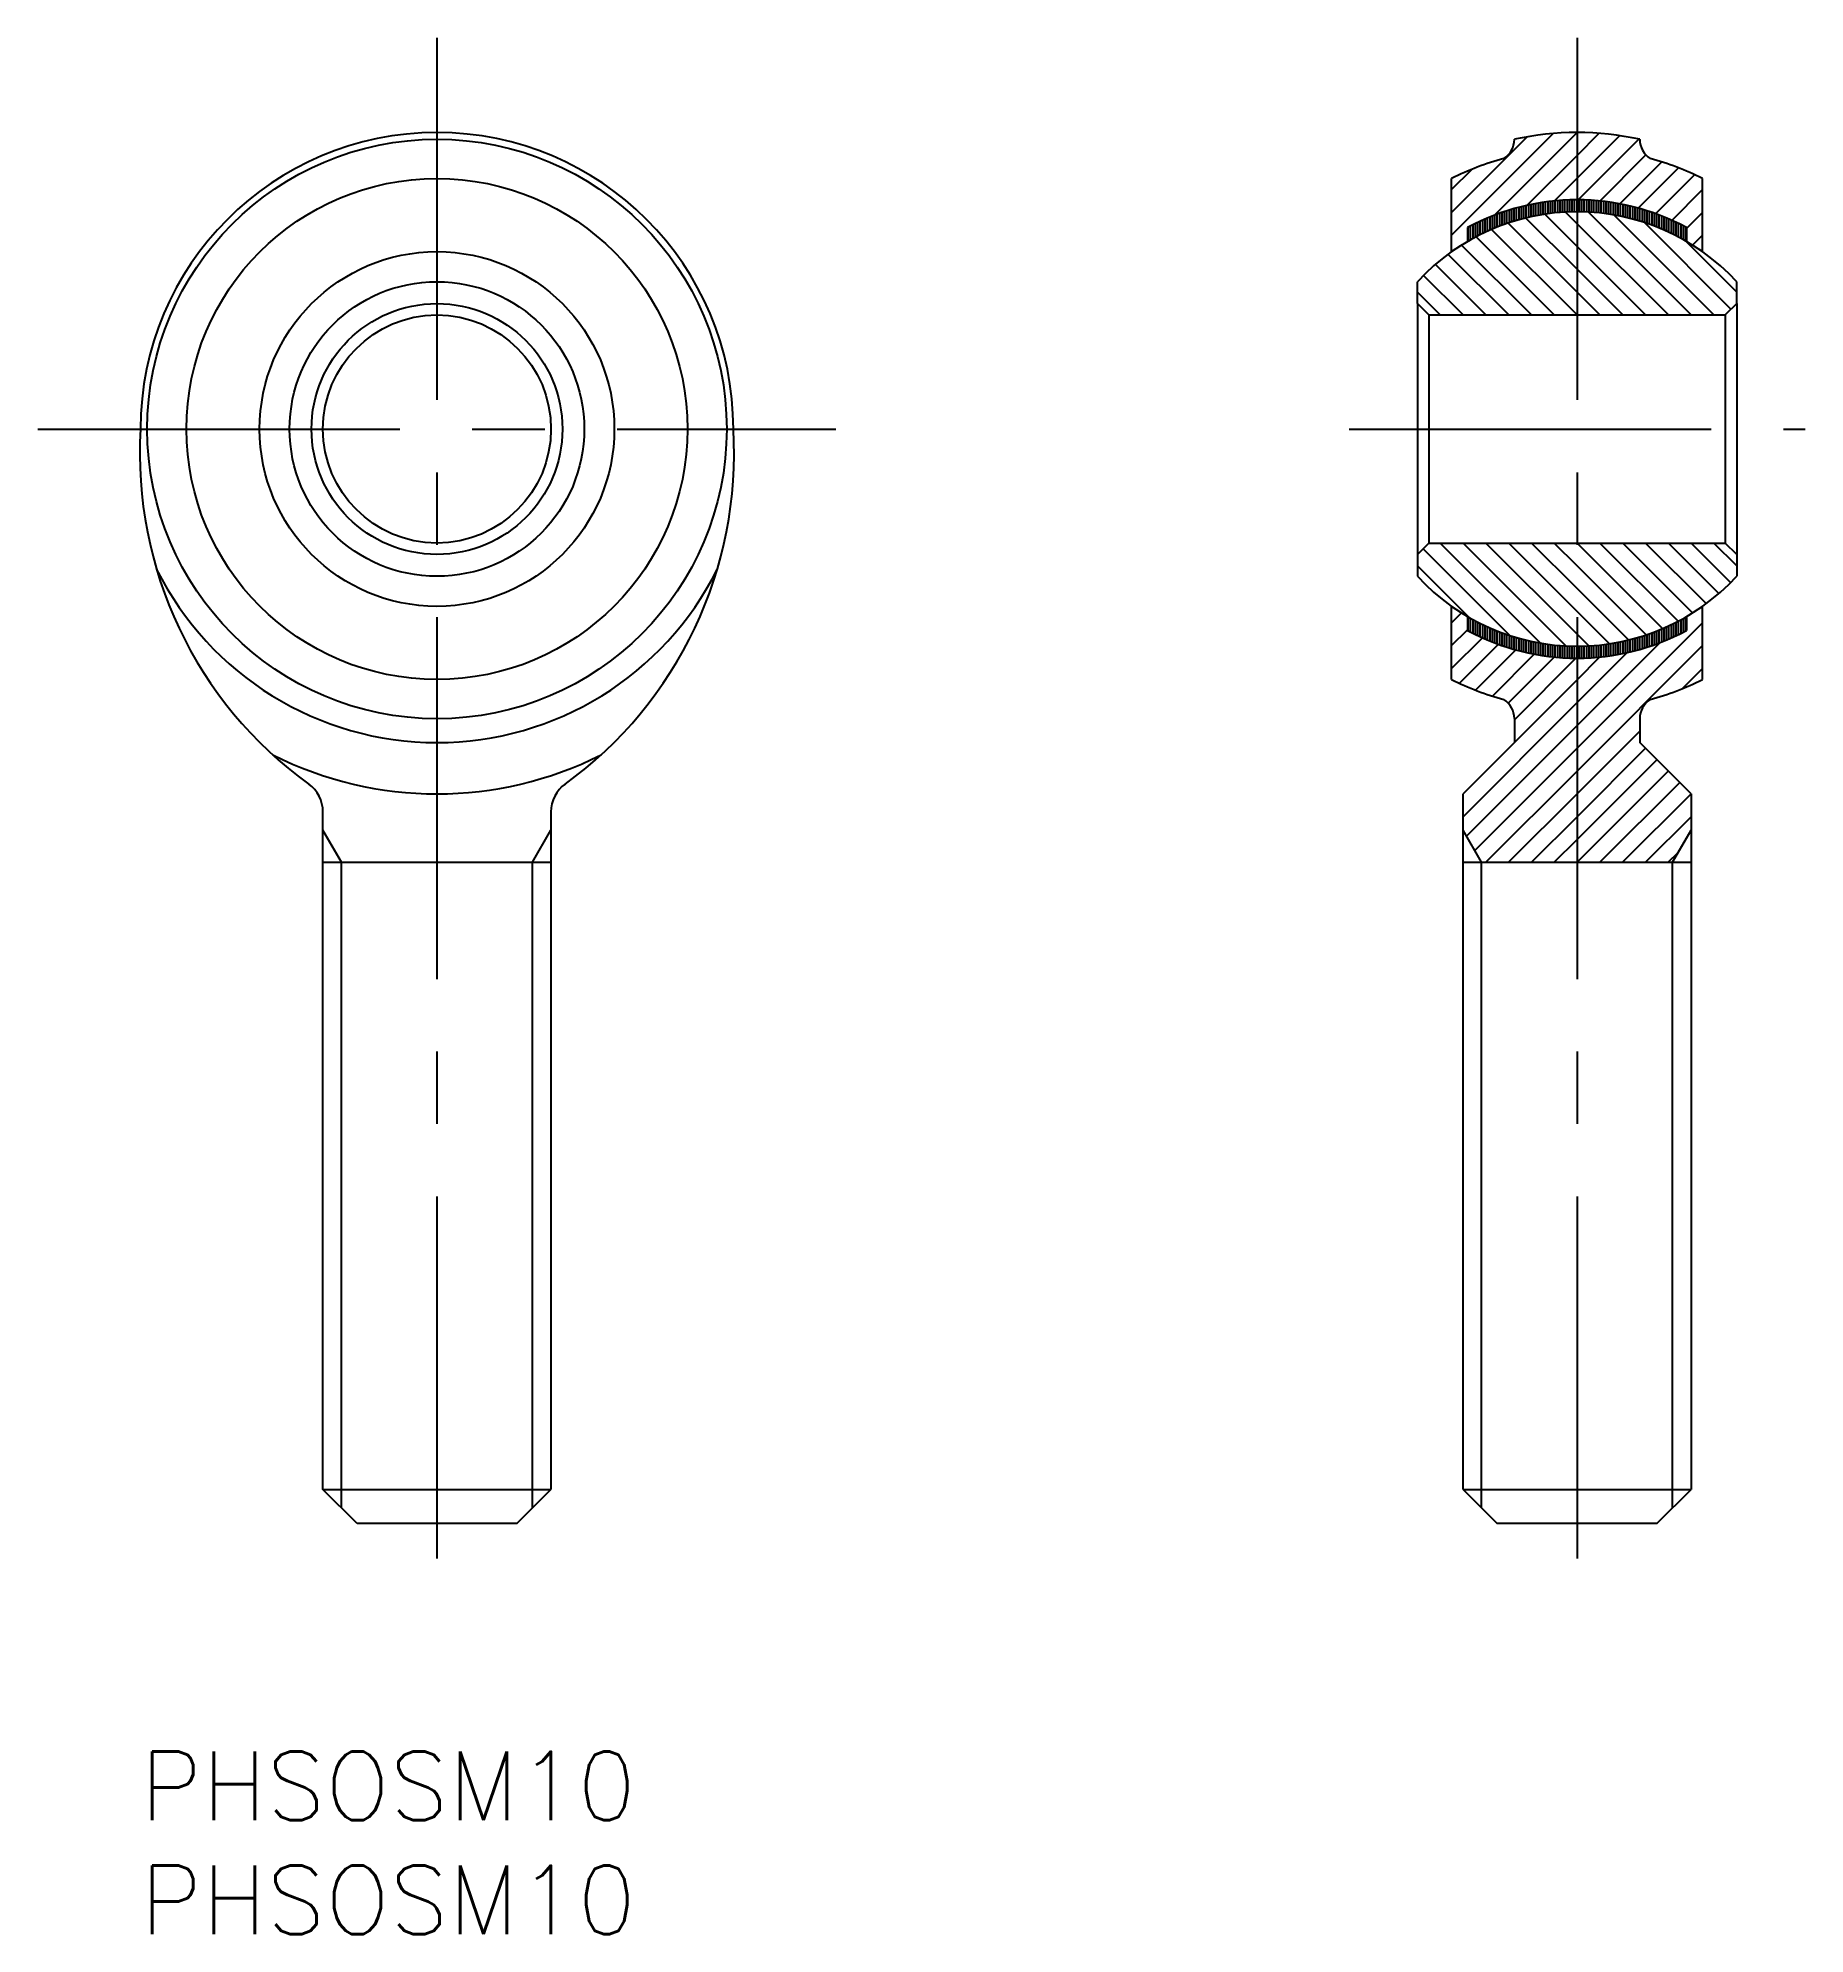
# Model space of a CAD drawing. Extents: x -4.5 to 73, y -8 to 75.2.
import ezdxf

# ---------------------------------------------------------------- set-up
doc = ezdxf.new("R2010")
doc.units = 0
doc.header["$LTSCALE"] = 0.5
doc.linetypes.add('CENTER', pattern=[50.8, 31.75, -6.35, 6.35, -6.35])
for name, color, linetype in [('MSM_CENTER', 1, 'CENTER'), ('MSM_CONTINUOUS', 7, 'CONTINUOUS'), ('MSM_NARROW', 5, 'CONTINUOUS'), ('MSM_PART_NUMBER', 7, 'CONTINUOUS')]:
    doc.layers.add(name, color=color, linetype=linetype)
doc.styles.get("Standard").update_dxf_attribs({"font": 'txt.shx', "height": 3, "bigfont": 'bigfont.shx'})

msp = doc.modelspace()

# ---------------------------------------------------------------- linework, layer by layer
at = {"layer": 'MSM_CENTER'}
for p, q in [((13, 75.15), (13, 5.85)), ((63, 75.15), (63, 5.85)), ((-4.5, 58), (30.5, 58)), ((53, 58), (73, 58))]:
    msp.add_line(p, q, dxfattribs=at)
at = {"layer": 'MSM_CONTINUOUS'}
for p, q in [((60.25, 70.7), (60.25, 70.706)), ((65.75, 70.7), (65.75, 70.706)), ((57.5, 65.777), (57.5, 68.986)), ((68.5, 65.777), (68.5, 68.986)), ((58.2, 66.83), (58.2, 66.227)), ((67.8, 66.83), (67.8, 66.227)), ((56, 63.5), (56, 64.46)), ((70, 63.5), (70, 64.46)), ((56, 63.5), (56.5, 63)), ((56, 63.5), (56, 52.5)), ((70, 63.5), (69.5, 63)), ((70, 63.5), (70, 52.5)), ((56.5, 63), (69.5, 63)), ((56.5, 63), (56.5, 53)), ((69.5, 63), (69.5, 53)), ((56, 52.5), (56.5, 53)), ((56, 52.5), (56, 51.54)), ((56.5, 53), (69.5, 53)), ((70, 52.5), (69.5, 53)), ((70, 52.5), (70, 51.54)), ((57.5, 47.014), (57.5, 50.223)), ((68.5, 47.014), (68.5, 50.223)), ((58.2, 49.773), (58.2, 49.17)), ((67.8, 49.773), (67.8, 49.17)), ((60.25, 45.3), (60.25, 44.25)), ((65.75, 45.3), (65.75, 44.25)), ((60.25, 44.25), (58, 42)), ((68, 42), (65.75, 44.25)), ((58, 11.5), (58, 42)), ((68, 42), (68, 11.5)), ((8, 11.5), (8, 41.214)), ((18, 41.214), (18, 11.5)), ((8, 39), (18, 39)), ((58, 39), (68, 39)), ((8, 11.5), (18, 11.5)), ((9.5, 10), (8, 11.5)), ((16.5, 10), (18, 11.5)), ((58, 11.5), (68, 11.5)), ((58, 11.5), (59.5, 10)), ((66.5, 10), (68, 11.5)), ((16.5, 10), (9.5, 10)), ((66.5, 10), (59.5, 10))]:
    msp.add_line(p, q, dxfattribs=at)
for radius in [12.706, 10.986, 7.777, 6.46, 5.5, 5]:
    msp.add_circle((13, 58), radius, dxfattribs=at)
for centre, radius, start, end in [((13, 58), 13, 0, 180), ((59.25, 70.7), 1, 302.90117, 0), ((63, 58), 13, 77.78747, 102.21253), ((66.75, 70.7), 1, 180, 237.09883), ((63, 58), 12.286, 105.12985, 116.59327), ((63, 58), 12.286, 63.40673, 74.87015), ((63, 58), 9.525, 42.70055, 137.29945), ((63, 58), 10.05, 61.47045, 118.52955), ((17.858, 56.929), 17.89, 176.56774, 234.14321), ((8.142, 56.929), 17.89, 305.85679, 3.43226), ((13, 58), 13.75, 206.61395, 333.38605), ((63, 58), 9.525, 222.70055, 317.29945), ((63, 58), 10.05, 241.47045, 298.52955), ((63, 58), 12.286, 243.40673, 254.87015), ((63, 58), 12.286, 285.12985, 296.59327), ((59.25, 45.3), 1, 0, 57.09883), ((66.75, 45.3), 1, 122.90117, 180), ((13, 58), 16, 243.27158, 296.72842), ((6.5, 41.214), 1.5, 0, 54.14321), ((19.5, 41.214), 1.5, 125.85679, 180)]:
    msp.add_arc(centre, radius, start, end, dxfattribs=at)
at = {"layer": 'MSM_NARROW'}
for p, q in [((57.5, 66.5), (61.953, 70.953)), ((57.5, 67.5), (60.812, 70.812)), ((59.37, 67.37), (63, 71)), ((63, 71), (63, 71)), ((63, 70), (63.96, 70.96)), ((63, 69), (64.862, 70.862)), ((63.048, 68.048), (65.713, 70.713)), ((60.802, 67.802), (63, 70)), ((63.996, 67.996), (66.021, 70.021)), ((57.5, 68.5), (58.381, 69.381)), ((64.874, 67.874), (66.711, 69.711)), ((65.681, 67.681), (67.45, 69.45)), ((66.439, 67.439), (68.151, 69.151)), ((61.995, 67.995), (63, 69)), ((67.15, 67.15), (68.5, 68.5)), ((59.394, 66.814), (59.394, 67.379)), ((59.5, 66.854), (59.5, 67.417)), ((59.606, 66.894), (59.606, 67.454)), ((59.712, 66.935), (59.712, 67.492)), ((59.818, 66.975), (59.818, 67.53)), ((59.924, 67.014), (59.924, 67.568)), ((60.03, 67.047), (60.03, 67.598)), ((60.136, 67.079), (60.136, 67.629)), ((60.242, 67.112), (60.242, 67.659)), ((60.348, 67.144), (60.348, 67.69)), ((60.454, 67.177), (60.454, 67.72)), ((60.56, 67.206), (60.56, 67.748)), ((60.667, 67.231), (60.667, 67.772)), ((60.773, 67.256), (60.773, 67.795)), ((60.879, 67.281), (60.879, 67.819)), ((60.985, 67.306), (60.985, 67.842)), ((61.091, 67.331), (61.091, 67.866)), ((61.197, 67.351), (61.197, 67.885)), ((61.303, 67.368), (61.303, 67.902)), ((61.409, 67.386), (61.409, 67.918)), ((61.515, 67.404), (61.515, 67.935)), ((63, 66.003), (61.586, 67.416)), ((61.621, 67.421), (61.621, 67.952)), ((61.727, 67.439), (61.727, 67.968)), ((61.833, 67.451), (61.833, 67.98)), ((61.939, 67.461), (61.939, 67.99)), ((62.045, 67.472), (62.045, 68)), ((62.151, 67.482), (62.151, 68.01)), ((62.258, 67.493), (62.258, 68.02)), ((62.364, 67.503), (62.364, 68.029)), ((62.47, 67.507), (62.47, 68.033)), ((63, 67.003), (62.495, 67.508)), ((62.576, 67.511), (62.576, 68.037)), ((62.682, 67.514), (62.682, 68.04)), ((62.788, 67.518), (62.788, 68.043)), ((62.894, 67.521), (62.894, 68.047)), ((63, 67.525), (63, 68.05)), ((63, 67.525), (63, 68.05)), ((63.106, 67.521), (63.106, 68.047)), ((63.212, 67.518), (63.212, 68.043)), ((63.318, 67.514), (63.318, 68.04)), ((63.424, 67.511), (63.424, 68.037)), ((68.003, 63), (63.495, 67.508)), ((63.53, 67.507), (63.53, 68.033)), ((63.636, 67.503), (63.636, 68.029)), ((63.742, 67.493), (63.742, 68.02)), ((63.849, 67.482), (63.849, 68.01)), ((63.955, 67.472), (63.955, 68)), ((64.061, 67.461), (64.061, 67.99)), ((64.167, 67.451), (64.167, 67.98)), ((64.273, 67.439), (64.273, 67.968)), ((64.379, 67.421), (64.379, 67.952)), ((64.485, 67.404), (64.485, 67.935)), ((64.591, 67.386), (64.591, 67.918)), ((69.003, 63), (64.622, 67.38)), ((64.697, 67.368), (64.697, 67.902)), ((64.803, 67.351), (64.803, 67.885)), ((64.909, 67.331), (64.909, 67.866)), ((65.015, 67.306), (65.015, 67.842)), ((65.121, 67.281), (65.121, 67.819)), ((65.227, 67.256), (65.227, 67.795)), ((65.333, 67.231), (65.333, 67.772)), ((65.44, 67.206), (65.44, 67.748)), ((65.546, 67.177), (65.546, 67.72)), ((65.652, 67.144), (65.652, 67.69)), ((65.758, 67.112), (65.758, 67.659)), ((65.864, 67.079), (65.864, 67.629)), ((65.97, 67.047), (65.97, 67.598)), ((66.076, 67.014), (66.076, 67.568)), ((66.182, 66.975), (66.182, 67.53)), ((66.288, 66.935), (66.288, 67.492)), ((66.394, 66.894), (66.394, 67.454)), ((66.5, 66.854), (66.5, 67.417)), ((66.606, 66.814), (66.606, 67.379)), ((67.8, 66.8), (68.5, 67.5)), ((58.227, 66.242), (58.227, 66.843)), ((58.333, 66.299), (58.333, 66.897)), ((58.439, 66.356), (58.439, 66.95)), ((58.545, 66.414), (58.545, 67.004)), ((58.651, 66.471), (58.651, 67.057)), ((58.757, 66.528), (58.757, 67.111)), ((58.863, 66.576), (58.863, 67.156)), ((58.969, 66.625), (58.969, 67.201)), ((59.076, 66.673), (59.076, 67.247)), ((59.182, 66.722), (59.182, 67.292)), ((63, 63.003), (59.25, 66.753)), ((59.288, 66.77), (59.288, 67.338)), ((63, 64.003), (59.975, 67.027)), ((63, 65.003), (60.752, 67.25)), ((67.003, 63), (63, 67.003)), ((69.751, 63.251), (65.952, 67.05)), ((66.712, 66.77), (66.712, 67.338)), ((66.818, 66.722), (66.818, 67.292)), ((66.924, 66.673), (66.924, 67.247)), ((67.031, 66.625), (67.031, 67.201)), ((67.137, 66.576), (67.137, 67.156)), ((67.243, 66.528), (67.243, 67.111)), ((67.349, 66.471), (67.349, 67.057)), ((67.455, 66.414), (67.455, 67.004)), ((67.561, 66.356), (67.561, 66.95)), ((67.667, 66.299), (67.667, 66.897)), ((67.773, 66.242), (67.773, 66.843)), ((61.003, 63), (57.938, 66.065)), ((62.003, 63), (58.571, 66.432)), ((66.003, 63), (63, 66.003)), ((70, 64.003), (67.756, 66.246)), ((68.065, 66.065), (68.5, 66.5)), ((59.003, 63), (56.788, 65.214)), ((60.003, 63), (57.344, 65.659)), ((65.003, 63), (63, 65.003)), ((58.003, 63), (56.27, 64.733)), ((57.003, 63), (56, 64.003)), ((64.003, 63), (63, 64.003)), ((63.003, 63), (63, 63.003)), ((60.055, 48.947), (56.251, 52.751)), ((61.384, 48.619), (57.003, 53)), ((62.511, 48.492), (58.003, 53)), ((63, 49.003), (59.003, 53)), ((63, 50.003), (60.003, 53)), ((63, 51.003), (61.003, 53)), ((63, 52.003), (62.003, 53)), ((66.754, 49.248), (63.003, 53)), ((67.432, 49.57), (64.003, 53)), ((68.065, 49.937), (65.003, 53)), ((68.659, 50.344), (66.003, 53)), ((69.214, 50.788), (67.003, 53)), ((69.733, 51.27), (68.003, 53)), ((70, 52.003), (69.003, 53)), ((58.255, 49.747), (56, 52.003)), ((66.028, 48.974), (63, 52.003)), ((65.252, 48.751), (63, 51.003)), ((57.5, 49.5), (57.935, 49.935)), ((64.418, 48.584), (63, 50.003)), ((57.5, 48.5), (58.2, 49.2)), ((58.227, 49.157), (58.227, 49.758)), ((58.333, 49.103), (58.333, 49.701)), ((58.439, 49.05), (58.439, 49.644)), ((58.545, 48.996), (58.545, 49.586)), ((58.651, 48.943), (58.651, 49.529)), ((58.757, 48.889), (58.757, 49.472)), ((58.863, 48.844), (58.863, 49.424)), ((58.969, 48.799), (58.969, 49.375)), ((59.076, 48.753), (59.076, 49.327)), ((59.182, 48.708), (59.182, 49.278)), ((59.288, 48.662), (59.288, 49.23)), ((59.394, 48.621), (59.394, 49.186)), ((59.5, 48.583), (59.5, 49.146)), ((59.606, 48.546), (59.606, 49.106)), ((59.712, 48.508), (59.712, 49.065)), ((63, 44), (68.5, 49.5)), ((66.288, 48.508), (66.288, 49.065)), ((66.394, 48.546), (66.394, 49.106)), ((66.5, 48.583), (66.5, 49.146)), ((66.606, 48.621), (66.606, 49.186)), ((66.712, 48.662), (66.712, 49.23)), ((66.818, 48.708), (66.818, 49.278)), ((66.924, 48.753), (66.924, 49.327)), ((67.031, 48.799), (67.031, 49.375)), ((67.137, 48.844), (67.137, 49.424)), ((67.243, 48.889), (67.243, 49.472)), ((67.349, 48.943), (67.349, 49.529)), ((67.455, 48.996), (67.455, 49.586)), ((67.561, 49.05), (67.561, 49.644)), ((67.667, 49.103), (67.667, 49.701)), ((67.773, 49.157), (67.773, 49.758)), ((57.5, 47.5), (58.85, 48.85)), ((57.849, 46.849), (59.561, 48.561)), ((58.55, 46.55), (60.319, 48.319)), ((59.818, 48.47), (59.818, 49.025)), ((59.924, 48.432), (59.924, 48.986)), ((60.03, 48.402), (60.03, 48.953)), ((60.136, 48.371), (60.136, 48.921)), ((60.242, 48.341), (60.242, 48.888)), ((60.348, 48.31), (60.348, 48.856)), ((60.454, 48.28), (60.454, 48.823)), ((60.56, 48.252), (60.56, 48.794)), ((60.667, 48.228), (60.667, 48.769)), ((60.773, 48.205), (60.773, 48.744)), ((60.879, 48.181), (60.879, 48.719)), ((60.985, 48.158), (60.985, 48.694)), ((61.091, 48.134), (61.091, 48.669)), ((61.197, 48.115), (61.197, 48.649)), ((61.303, 48.098), (61.303, 48.632)), ((61.409, 48.082), (61.409, 48.614)), ((61.515, 48.065), (61.515, 48.596)), ((61.621, 48.048), (61.621, 48.579)), ((61.727, 48.032), (61.727, 48.561)), ((61.833, 48.02), (61.833, 48.549)), ((61.939, 48.01), (61.939, 48.539)), ((62.045, 48), (62.045, 48.528)), ((62.151, 47.99), (62.151, 48.518)), ((62.258, 47.98), (62.258, 48.507)), ((62.364, 47.971), (62.364, 48.497)), ((62.47, 47.967), (62.47, 48.493)), ((62.576, 47.963), (62.576, 48.489)), ((62.682, 47.96), (62.682, 48.486)), ((62.788, 47.957), (62.788, 48.482)), ((62.894, 47.953), (62.894, 48.479)), ((63.51, 48.493), (63, 49.003)), ((63, 45), (66.63, 48.63)), ((63, 43), (68.5, 48.5)), ((63, 47.95), (63, 48.475)), ((63, 47.95), (63, 48.475)), ((63.106, 47.953), (63.106, 48.479)), ((63.212, 47.957), (63.212, 48.482)), ((63.318, 47.96), (63.318, 48.486)), ((63.424, 47.963), (63.424, 48.489)), ((63.53, 47.967), (63.53, 48.493)), ((63.636, 47.971), (63.636, 48.497)), ((63.742, 47.98), (63.742, 48.507)), ((63.849, 47.99), (63.849, 48.518)), ((63.955, 48), (63.955, 48.528)), ((64.061, 48.01), (64.061, 48.539)), ((64.167, 48.02), (64.167, 48.549)), ((64.273, 48.032), (64.273, 48.561)), ((64.379, 48.048), (64.379, 48.579)), ((64.485, 48.065), (64.485, 48.596)), ((64.591, 48.082), (64.591, 48.614)), ((64.697, 48.098), (64.697, 48.632)), ((64.803, 48.115), (64.803, 48.649)), ((64.909, 48.134), (64.909, 48.669)), ((65.015, 48.158), (65.015, 48.694)), ((65.121, 48.181), (65.121, 48.719)), ((65.227, 48.205), (65.227, 48.744)), ((65.333, 48.228), (65.333, 48.769)), ((65.44, 48.252), (65.44, 48.794)), ((65.546, 48.28), (65.546, 48.823)), ((65.652, 48.31), (65.652, 48.856)), ((65.758, 48.341), (65.758, 48.888)), ((65.864, 48.371), (65.864, 48.921)), ((65.97, 48.402), (65.97, 48.953)), ((66.076, 48.432), (66.076, 48.986)), ((66.182, 48.47), (66.182, 49.025)), ((59.289, 46.289), (61.126, 48.126)), ((59.979, 45.979), (62.004, 48.004)), ((60.25, 45.25), (62.952, 47.952)), ((63, 46), (65.198, 48.198)), ((63, 47), (64.005, 48.005)), ((67.619, 46.619), (68.5, 47.5)), ((60.25, 44.25), (63, 47)), ((58, 41), (63, 46)), ((58.149, 40.149), (63, 45)), ((63, 42), (65.75, 44.75)), ((58.515, 39.515), (63, 44)), ((63, 41), (66, 44)), ((63, 40), (66.5, 43.5)), ((59, 39), (63, 43)), ((63, 39), (67, 43)), ((64, 39), (67.5, 42.5)), ((60, 39), (63, 42)), ((65, 39), (68, 42)), ((61, 39), (63, 41)), ((66, 39), (68, 41)), ((8.812, 39), (8, 40.406)), ((17.188, 39), (18, 40.406)), ((58.812, 39), (58, 40.406)), ((62, 39), (63, 40)), ((67.188, 39), (68, 40.406)), ((67, 39), (67.445, 39.445)), ((8.812, 10.688), (8.812, 39)), ((17.188, 10.688), (17.188, 39)), ((58.812, 10.688), (58.812, 39)), ((63, 39), (63, 39)), ((67.188, 10.688), (67.188, 39))]:
    msp.add_line(p, q, dxfattribs=at)

# ---------------------------------------------------------------- texts
at = {"layer": 'MSM_PART_NUMBER'}
for p in [(0, -3), (0, -8)]:
    msp.add_text('PHSOSM10', height=3, dxfattribs=at).set_placement(p)

doc.saveas('drawing.dxf')
